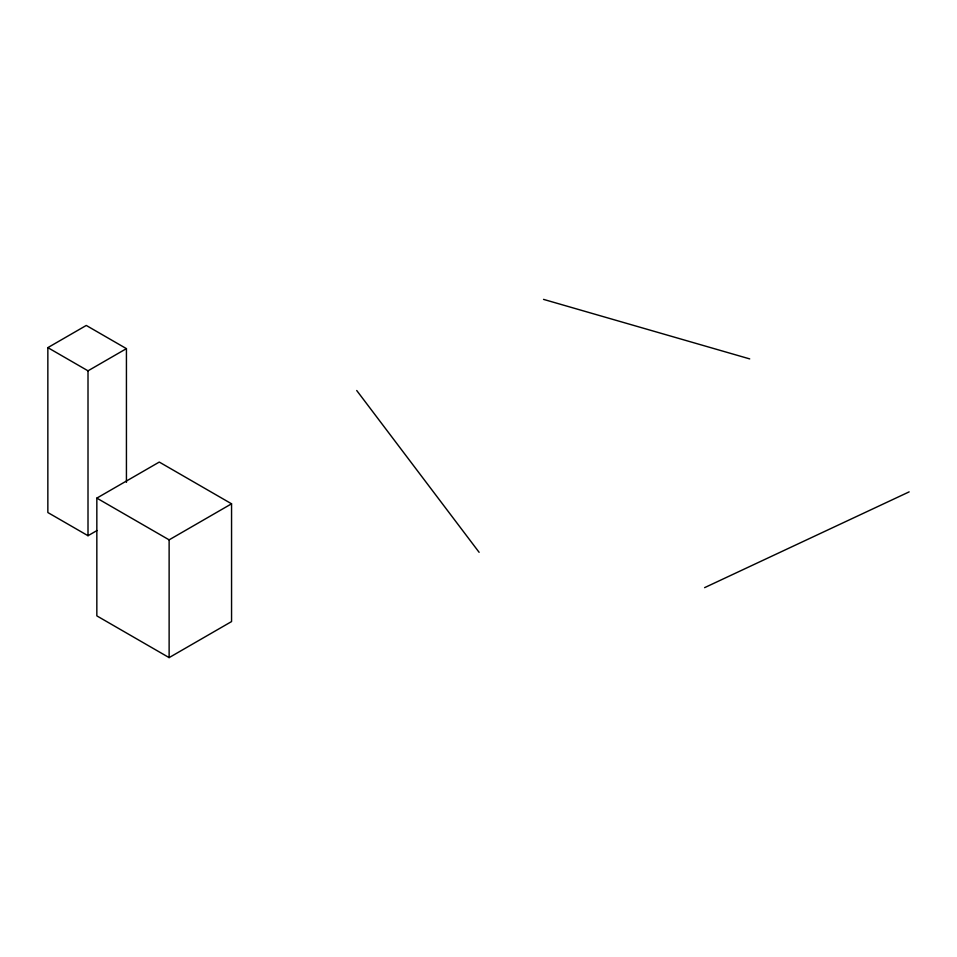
<?xml version="1.0" encoding="UTF-8"?>
<svg xmlns="http://www.w3.org/2000/svg" width="957" height="957" viewBox="0 0 957 957"><rect width="100%" height="100%" fill="white"/><g stroke="black" fill="none" stroke-linecap="round" stroke-linejoin="round"><path stroke-width="1.44" d="M96.98 530.549L88.008 535.717L47.85 512.533L47.85 347.63L86.274 325.452L126.432 348.635L126.432 482.34M47.85 347.63L88.008 370.826L126.432 348.635M96.836 498.118L159.269 462.064L231.558 503.801L231.558 621.572L169.126 657.615L96.836 615.877L96.836 498.118L169.126 539.856L231.558 503.801M704.603 587.646L909.15 491.874M543.54 299.385L749.702 358.899M356.722 390.516L479.122 552.309M169.126 539.856L169.126 657.615M88.008 370.826L88.008 535.717"/></g></svg>
